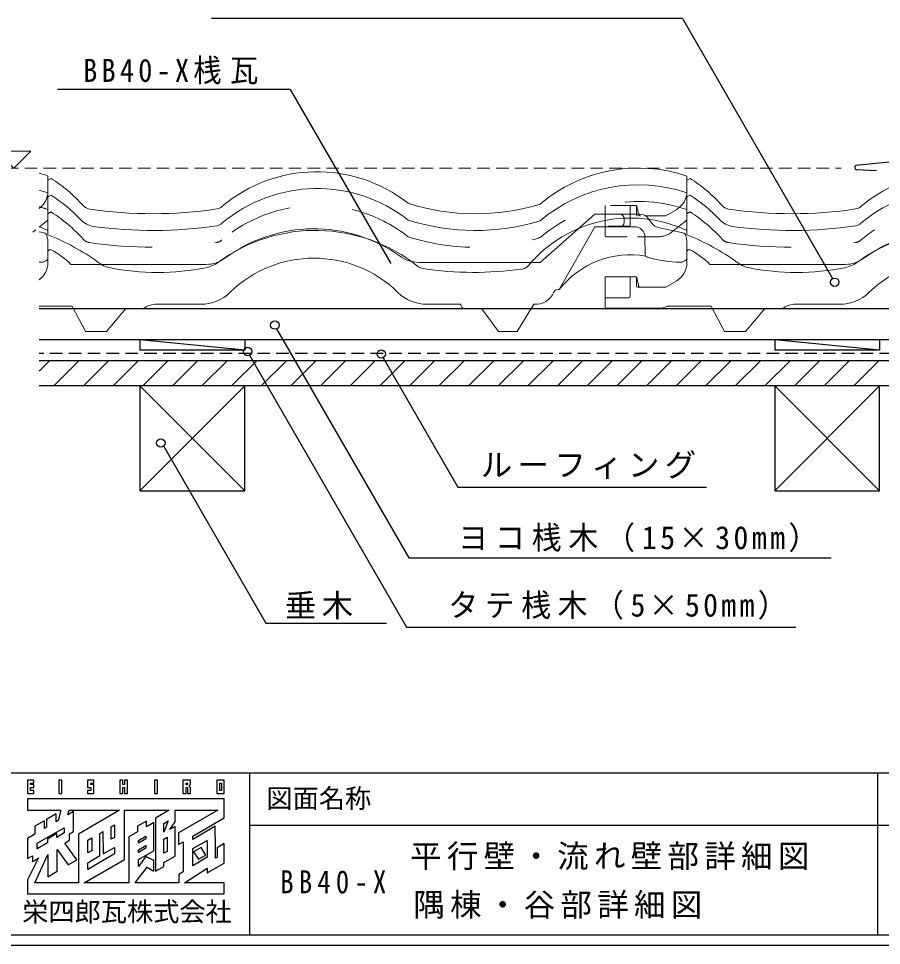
# Model space of a CAD drawing. Units: millimetres, scale not verified. Extents: x -2040 to -50, y -944 to 1841.
# Drawn here: x -815.4 to -403.5, y -943.7 to -501.3 of the extents above; entities that cross this region are included whole.
import ezdxf
from ezdxf.enums import TextEntityAlignment as Align

# ---------------------------------------------------------------- set-up
doc = ezdxf.new("R2010")
doc.units = ezdxf.units.MM
doc.header["$LTSCALE"] = 5
for name, pattern in [('DASHED1', [1.8, 1.2, -0.6]), ('DASHED2', [3, 2, -1]), ('DASHED_SPACED', [12, 6, -6])]:
    doc.linetypes.add(name, pattern=pattern)
for name, color, linetype in [('4-0', 7, 'Continuous'), ('4-1', 4, 'Continuous'), ('4-3', 6, 'Continuous'), ('4-4', 6, 'DASHED1'), ('4-5', 2, 'Continuous'), ('4-D', 2, 'Continuous')]:
    doc.layers.add(name, color=color, linetype=linetype)
doc.layers.add('4-7', color=6, linetype='Continuous', lineweight=18)
doc.styles.add('ＭＳ ゴシック', font='')
doc.styles.get('ＭＳ ゴシック').set_extended_font_data('MS Gothic')

msp = doc.modelspace()

# ---------------------------------------------------------------- linework, layer by layer
at = {"layer": '4-0'}
for p, q in [((-498.498, -501.316), (-723.253, -501.316)), ((-498.498, -501.316), (-426.829, -625.449)), ((-685.728, -535.125), (-796.87, -535.125)), ((-685.728, -535.125), (-637.704, -618.305)), ((-805.658, -669.611), (-800.721, -664.675)), ((-798.579, -676.675), (-786.579, -664.675)), ((-784.437, -676.675), (-772.437, -664.675)), ((-770.295, -676.675), (-758.295, -664.675)), ((-756.153, -676.675), (-744.152, -664.675)), ((-742.011, -676.675), (-730.011, -664.675)), ((-727.868, -676.675), (-715.868, -664.675)), ((-713.726, -676.675), (-701.726, -664.675)), ((-699.584, -676.675), (-687.584, -664.675)), ((-685.442, -676.675), (-673.442, -664.675)), ((-671.3, -676.675), (-659.3, -664.675)), ((-657.158, -676.675), (-645.157, -664.675)), ((-643.015, -676.675), (-631.015, -664.675)), ((-628.873, -676.675), (-616.873, -664.675)), ((-614.731, -676.675), (-602.731, -664.675)), ((-600.589, -676.675), (-588.589, -664.675)), ((-586.447, -676.675), (-574.447, -664.675)), ((-572.305, -676.675), (-560.305, -664.675)), ((-558.162, -676.675), (-546.162, -664.675)), ((-544.02, -676.675), (-532.02, -664.675)), ((-529.878, -676.675), (-517.878, -664.675)), ((-515.736, -676.675), (-503.736, -664.675)), ((-501.594, -676.675), (-489.594, -664.675)), ((-487.451, -676.675), (-475.451, -664.675)), ((-473.309, -676.675), (-461.309, -664.675)), ((-459.167, -676.675), (-447.167, -664.675)), ((-445.025, -676.675), (-433.025, -664.675)), ((-430.883, -676.675), (-418.882, -664.675)), ((-416.741, -676.675), (-404.74, -664.675)), ((-734.766, -867.059), (-735.493, -867.059)), ((-734.766, -866.265), (-734.766, -867.059)), ((-718.494, -866.265), (-718.494, -869.837)), ((-718.494, -869.837), (-719.288, -869.837)), ((-795.223, -879.164), (-796.542, -884.147)), ((-764.862, -902.711), (-764.862, -879.164)), ((-740.719, -884.653), (-740.719, -879.098)), ((-803.029, -884.236), (-807.725, -886.836)), ((-803.029, -887.938), (-803.029, -884.236)), ((-797.539, -884.69), (-797.539, -880.949)), ((-796.542, -884.147), (-797.539, -884.69)), ((-754.412, -884.369), (-758.579, -886.77)), ((-754.412, -887.072), (-754.412, -884.369)), ((-743.941, -884.233), (-746.077, -889.624)), ((-746.077, -885.499), (-743.941, -884.233)), ((-743.218, -888.402), (-740.719, -884.653)), ((-802.036, -887.3), (-803.029, -887.938)), ((-771.213, -892.994), (-771.213, -887.035)), ((-750.839, -885.05), (-754.412, -887.072)), ((-746.077, -889.624), (-746.077, -885.499)), ((-740.719, -886.903), (-743.218, -888.402)), ((-797.142, -890.303), (-801.64, -892.961)), ((-801.64, -892.961), (-801.64, -894.789)), ((-793.636, -890.012), (-797.142, -892.143)), ((-797.142, -892.143), (-797.142, -890.303)), ((-782.325, -899.546), (-782.325, -893.517)), ((-775.115, -889.35), (-774.983, -899.867)), ((-769.625, -892.129), (-771.213, -892.994)), ((-754.676, -892.856), (-758.116, -894.962)), ((-758.116, -894.962), (-758.116, -893.649)), ((-746.011, -899.739), (-746.011, -893.054)), ((-738.999, -889.945), (-738.999, -895.501)), ((-725.44, -893.601), (-725.44, -901.521)), ((-801.64, -894.789), (-806.468, -897.63)), ((-806.468, -897.63), (-806.468, -894.972)), ((-754.676, -897.287), (-758.116, -899.352)), ((-805.939, -901.852), (-811.098, -912.435)), ((-808.32, -903.506), (-805.939, -901.852)), ((-780.473, -898.478), (-782.325, -899.546)), ((-769.625, -900), (-782.325, -907.513)), ((-782.325, -904.233), (-776.703, -900.86)), ((-758.116, -899.352), (-758.116, -898.082)), ((-754.64, -901.207), (-758.116, -905.995)), ((-750.839, -903.174), (-754.64, -901.207)), ((-744.424, -898.903), (-746.011, -899.739)), ((-725.44, -901.521), (-732.249, -905.758)), ((-729.607, -902.58), (-726.101, -900.594)), ((-784.05, -913.824), (-764.862, -902.711)), ((-782.325, -907.513), (-782.325, -904.233)), ((-759.791, -913.824), (-754.081, -906.284)), ((-758.116, -905.995), (-758.116, -902.711)), ((-754.081, -906.284), (-750.906, -908.334)), ((-750.839, -908.334), (-750.839, -903.174)), ((-801.441, -910.979), (-796.944, -908.334)), ((-762.812, -913.824), (-784.05, -913.824)), ((-738.933, -913.824), (-759.791, -913.824)), ((-717.237, -913.824), (-736.237, -913.824)), ((-50.483, -943.719), (-2040.483, -943.719))]:
    msp.add_line(p, q, dxfattribs=at)
at = {"layer": '4-0', "color": 4}
for p, q in [((-2035.483, -861.359), (-55.483, -861.359)), ((-705.261, -861.359), (-705.261, -938.719)), ((-405.483, -861.359), (-405.483, -938.719)), ((-705.261, -886.368), (-55.483, -886.368))]:
    msp.add_line(p, q, dxfattribs=at)
at = {"layer": '4-0', "color": 2}
msp.add_line((-2035.483, -938.719), (-55.483, -938.719), dxfattribs=at)
at = {"layer": '4-0'}
for points in [[(-692.244, -649.432), (-629.161, -758.695), (-427.484, -758.695)], [(-705.227, -662.038), (-630.289, -791.834), (-444.332, -791.834)], [(-641.434, -663.23), (-605.81, -724.933), (-486.99, -724.933)], [(-746.176, -705.309), (-697.363, -789.856), (-639.783, -789.856)], [(-735.493, -867.059), (-735.493, -866.265), (-734.766, -866.265)], [(-719.288, -869.837), (-719.288, -866.265), (-718.494, -866.265)], [(-811.098, -873.805), (-811.098, -879.164), (-795.223, -879.164)], [(-732.187, -891.599), (-717.237, -882.801), (-717.237, -873.805), (-811.098, -873.805)], [(-789.138, -889.284), (-789.138, -879.741), (-791.88, -881.295), (-791.288, -879.164), (-767.31, -879.164)], [(-767.31, -879.164), (-786.757, -890.541), (-786.757, -913.824)], [(-764.862, -879.164), (-743.474, -879.164), (-749.979, -883)], [(-740.719, -879.098), (-720.357, -879.098), (-738.999, -889.945)], [(-797.539, -880.949), (-802.036, -883.529), (-802.036, -887.3)], [(-749.979, -883), (-749.979, -908.334), (-746.011, -906.019), (-746.011, -904.1), (-740.719, -901.124), (-740.719, -886.903)], [(-807.725, -886.836), (-807.725, -890.673), (-811.098, -892.658), (-811.098, -902.248)], [(-806.468, -894.972), (-793.636, -887.525), (-793.636, -890.012)], [(-771.213, -887.035), (-769.625, -886.068), (-769.625, -892.129)], [(-758.579, -886.77), (-758.579, -889.482), (-762.812, -891.863), (-762.812, -913.824)], [(-758.116, -902.711), (-750.839, -898.478), (-750.839, -885.05)], [(-721.537, -886.704), (-732.187, -893.201), (-732.187, -891.599)], [(-725.374, -909.062), (-717.237, -904.365), (-717.237, -895.105), (-720.611, -897.089), (-720.611, -901.587), (-720.809, -901.785), (-721.338, -902.05), (-721.471, -896.824), (-721.537, -886.704)], [(-793.371, -894.906), (-791.056, -893.517), (-791.056, -890.474), (-789.138, -889.284)], [(-782.325, -893.517), (-780.473, -892.377), (-780.473, -898.478)], [(-776.703, -900.86), (-776.703, -890.257), (-775.115, -889.35)], [(-758.116, -893.649), (-754.676, -891.559), (-754.676, -892.856)], [(-746.011, -893.054), (-744.424, -892.088), (-744.424, -898.903)], [(-732.249, -905.758), (-732.185, -897.467), (-725.44, -893.601)], [(-796.944, -908.334), (-796.944, -897.848), (-791.673, -905.288), (-787.642, -902.913), (-793.371, -894.906)], [(-774.983, -899.867), (-774.983, -899.933), (-769.691, -896.891), (-769.625, -896.957), (-769.625, -900)], [(-758.116, -898.082), (-754.676, -895.99), (-754.676, -897.287)], [(-738.999, -895.501), (-736.883, -894.272), (-736.883, -908.598)], [(-726.101, -900.594), (-728.202, -896.934), (-731.869, -899.053), (-729.607, -902.58)], [(-811.098, -902.248), (-808.717, -900.888), (-808.717, -903.704), (-808.32, -903.506)], [(-786.757, -913.824), (-807.598, -913.824), (-801.441, -900.346), (-801.441, -910.979)], [(-736.237, -913.824), (-725.374, -906.86), (-725.374, -909.062)], [(-736.883, -908.598), (-738.933, -909.855), (-738.933, -913.824)], [(-811.098, -912.435), (-811.098, -919.116), (-717.237, -919.116), (-717.237, -913.824)]]:
    msp.add_lwpolyline(points, dxfattribs=at)
for points in [[(-811.098, -864.81), (-811.098, -871.226), (-808.055, -871.226), (-808.055, -869.837), (-809.643, -869.837), (-809.643, -868.316), (-808.055, -868.316), (-808.055, -866.927), (-809.643, -866.927), (-809.643, -866.265), (-808.055, -866.265), (-808.055, -864.81)], [(-796.216, -864.81), (-796.216, -871.226), (-794.694, -871.226), (-794.694, -864.81)], [(-782.457, -864.81), (-782.457, -868.316), (-780.936, -868.316), (-780.936, -869.837), (-782.457, -869.837), (-782.457, -871.226), (-779.481, -871.226), (-779.481, -866.927), (-780.936, -866.927), (-780.936, -866.265), (-779.481, -866.265), (-779.481, -864.81)], [(-767.112, -864.81), (-767.112, -871.226), (-765.656, -871.226), (-765.656, -868.316), (-764.862, -868.316), (-764.862, -871.226), (-763.407, -871.226), (-763.407, -864.81), (-764.862, -864.81), (-764.862, -866.861), (-765.656, -866.861), (-765.656, -864.81)], [(-750.575, -864.81), (-750.575, -871.226), (-749.054, -871.226), (-749.054, -864.81)], [(-737.015, -864.81), (-737.015, -871.226), (-735.493, -871.226), (-735.493, -868.316), (-734.766, -868.316), (-734.766, -871.226), (-733.311, -871.226), (-733.311, -868.316), (-734.038, -867.588), (-733.311, -866.861), (-733.311, -864.81)], [(-720.743, -864.81), (-720.743, -871.226), (-717.237, -871.226), (-717.237, -864.81)]]:
    msp.add_lwpolyline(points, close=True, dxfattribs=at)
for centre in [(-425.829, -627.181), (-693.093, -647.621), (-706.076, -660.227), (-642.283, -661.419), (-747.514, -703.895)]:
    msp.add_circle(centre, 2, dxfattribs=at)
at = {"layer": '4-1'}
for p, q in [((-805.658, -639.675), (-384.423, -639.675)), ((-384.423, -654.675), (-805.658, -654.675)), ((-757.453, -654.675), (-757.453, -659.675)), ((-454.453, -654.675), (-454.453, -659.675)), ((-707.453, -659.675), (-757.453, -659.675)), ((-404.452, -659.675), (-454.453, -659.675)), ((-249.423, -664.675), (-805.658, -664.675)), ((-249.423, -676.675), (-805.658, -676.675)), ((-707.453, -676.675), (-757.453, -726.674)), ((-757.453, -676.675), (-707.453, -726.674)), ((-707.453, -726.674), (-707.453, -676.675)), ((-404.452, -676.675), (-454.453, -726.674)), ((-454.453, -676.675), (-404.452, -726.674)), ((-404.452, -726.674), (-404.452, -676.675))]:
    msp.add_line(p, q, dxfattribs=at)
for points in [[(-707.453, -654.675), (-707.453, -659.675), (-757.453, -654.675)], [(-404.452, -654.675), (-404.452, -659.675), (-454.453, -654.675)], [(-757.453, -676.675), (-757.453, -726.674), (-707.453, -726.674)], [(-454.453, -676.675), (-454.453, -726.674), (-404.452, -726.674)]]:
    msp.add_lwpolyline(points, dxfattribs=at)
at = {"layer": '4-3'}
for p, q in [((-386.245, -568.425), (-415.729, -571.494)), ((-405.94, -573.999), (-415.516, -573.582))]:
    msp.add_line(p, q, dxfattribs=at)
msp.add_arc((-415.136, -572.488), 1.158, 120.82059, 250.8298, dxfattribs=at)
at = {"layer": '4-4'}
msp.add_line((-254.423, -661.226), (-805.658, -661.226), dxfattribs=at)
at = {"layer": '4-7', "color": 7}
msp.add_line((-817.614, -572.675), (-809.614, -564.675), dxfattribs=at)
at = {"layer": '4-7', "color": 7, "linetype": 'DASHED1'}
msp.add_line((-821.47, -572.675), (-422.722, -572.675), dxfattribs=at)
at = {"layer": '4-7', "color": 3}
for p, q in [((-801.417, -576.479), (-801.417, -602.479)), ((-801.417, -577.608), (-801.417, -602.479)), ((-801.417, -578.479), (-799.917, -577.608)), ((-801.417, -578.479), (-801.417, -602.479)), ((-801.417, -578.479), (-801.417, -604.479)), ((-496.417, -576.479), (-496.417, -602.479)), ((-496.417, -577.608), (-496.417, -602.479)), ((-496.417, -578.479), (-494.917, -577.608)), ((-496.417, -578.479), (-496.417, -604.479)), ((-496.417, -578.479), (-496.417, -602.479)), ((-801.417, -586.479), (-799.917, -585.686)), ((-496.417, -586.479), (-494.917, -585.686)), ((-805.658, -600.871), (-801.417, -597.479)), ((-808.678, -603.287), (-807.244, -602.14))]:
    msp.add_line(p, q, dxfattribs=at)
at = {"layer": '4-7', "color": 3, "linetype": 'DASHED2'}
for p, q in [((-522.917, -590.479), (-535.417, -590.479)), ((-535.417, -590.479), (-535.417, -600.979)), ((-523.417, -590.979), (-523.417, -599.979)), ((-520.827, -590.479), (-522.917, -590.479)), ((-520.417, -594.979), (-520.417, -590.692)), ((-520.337, -590.881), (-519.578, -594.675)), ((-506.417, -595.479), (-501.272, -592.392)), ((-506.417, -595.479), (-519.917, -595.479)), ((-535.417, -600.979), (-535.417, -604.979)), ((-523.917, -600.479), (-534.917, -600.479)), ((-503.678, -603.287), (-496.417, -597.479)), ((-534.917, -605.479), (-509.925, -605.479))]:
    msp.add_line(p, q, dxfattribs=at)
at = {"layer": '4-7', "color": 4, "linetype": 'DASHED_SPACED'}
for p, q in [((-801.417, -594.479), (-799.917, -593.608)), ((-801.417, -594.479), (-801.417, -594.479)), ((-496.417, -594.479), (-494.917, -593.608)), ((-496.417, -594.479), (-496.417, -594.479))]:
    msp.add_line(p, q, dxfattribs=at)
at = {"layer": '4-7'}
for p, q in [((-540.417, -594.675), (-566.417, -617.675)), ((-518.923, -594.675), (-540.417, -594.675)), ((-526.417, -596.675), (-526.417, -598.675)), ((-513.052, -599.179), (-514.917, -596.682)), ((-557.417, -630.675), (-540.417, -600.675)), ((-521.407, -600.675), (-540.417, -600.675)), ((-498.415, -603.619), (-510.111, -601.072)), ((-803.415, -603.619), (-805.658, -603.131)), ((-516.39, -613.457), (-516.407, -605.664)), ((-801.417, -615.749), (-801.417, -607.398)), ((-496.417, -615.749), (-496.417, -607.398)), ((-801.417, -615.749), (-801.417, -612.675)), ((-801.403, -617.883), (-801.403, -612.675)), ((-800.403, -611.675), (-799.909, -611.675)), ((-496.417, -615.749), (-496.417, -612.675)), ((-496.403, -617.883), (-496.403, -612.675)), ((-495.403, -611.675), (-494.909, -611.675)), ((-801.805, -616.54), (-801.783, -616.523)), ((-801.805, -616.54), (-801.783, -616.523)), ((-725.842, -618.675), (-790.399, -618.675)), ((-595.417, -617.675), (-624.367, -617.675)), ((-569.417, -617.675), (-595.417, -617.675)), ((-566.417, -617.675), (-569.417, -617.675)), ((-496.805, -616.54), (-496.783, -616.523)), ((-496.805, -616.54), (-496.783, -616.523)), ((-420.842, -618.675), (-485.399, -618.675)), ((-535.417, -624.545), (-535.417, -635.045)), ((-522.917, -624.545), (-535.417, -624.545)), ((-523.417, -625.045), (-523.417, -634.045)), ((-520.827, -624.545), (-522.917, -624.545)), ((-520.417, -629.045), (-520.417, -624.759)), ((-520.337, -624.947), (-519.578, -628.741)), ((-506.417, -629.545), (-501.272, -626.458)), ((-557.417, -630.675), (-558.008, -630.675)), ((-506.417, -629.545), (-519.917, -629.545)), ((-535.417, -635.045), (-535.417, -639.045)), ((-523.917, -634.545), (-534.917, -634.545)), ((-805.658, -638.675), (-789.817, -638.675)), ((-789.817, -638.675), (-783.417, -650.675)), ((-756.284, -639.675), (-763.259, -639.66)), ((-749.647, -637.675), (-728.421, -637.675)), ((-604.38, -637.692), (-620.396, -637.692)), ((-604.38, -637.692), (-604.38, -637.675)), ((-602.376, -639.692), (-595.401, -639.677)), ((-586.38, -650.675), (-593.779, -640.5)), ((-534.917, -639.545), (-509.925, -639.545)), ((-505.845, -638.675), (-484.817, -638.675)), ((-484.817, -638.675), (-478.417, -650.675)), ((-459.881, -640.483), (-468.417, -650.675)), ((-451.284, -639.675), (-458.259, -639.66)), ((-444.647, -637.675), (-423.421, -637.675)), ((-468.417, -650.675), (-478.417, -650.675))]:
    msp.add_line(p, q, dxfattribs=at)
at = {"layer": '4-7', "color": 7}
msp.add_lwpolyline([(-817.614, -572.675), (-825.614, -564.675), (-809.614, -564.675)], dxfattribs=at)
at = {"layer": '4-7'}
for points in [[(-764.881, -640.483), (-773.417, -650.675), (-783.417, -650.675)], [(-569.417, -637.675), (-577.417, -650.675), (-586.38, -650.675)]]:
    msp.add_lwpolyline(points, dxfattribs=at)
at = {"layer": '4-7', "color": 3}
for centre, radius, start, end in [((-672.923, -644.996), 70.534, 51.91632, 130.11711), ((-519.608, -644.965), 72.307, 71.29337, 130.34412), ((-367.923, -644.996), 70.534, 74.79592, 130.11711), ((-824.608, -644.965), 72.307, 71.29337, 74.80682), ((-838.287, -638.395), 71.884, 41.65616, 57.73901), ((-533.287, -638.395), 71.884, 41.65616, 57.73901), ((-824.608, -652.965), 72.307, 71.29337, 74.80682), ((-811.417, -583.817), 10, 305.16493, 0), ((-672.923, -652.996), 70.534, 51.91632, 130.11711), ((-519.608, -652.965), 72.307, 71.29337, 130.34412), ((-367.923, -652.996), 70.534, 74.7572, 130.11711), ((-836.731, -644.929), 69.749, 42.93889, 58.14281), ((-531.731, -644.929), 69.749, 42.93889, 58.14281), ((-780.844, -587.293), 5, 221.65617, 261.50604), ((-751.417, -390.254), 204.224, 261.50604, 278.60956), ((-721.593, -587.234), 5, 278.60956, 310.11711), ((-597.314, -488.92), 105.559, 252.29462, 287.01973), ((-475.844, -587.293), 5, 221.65617, 261.50604), ((-446.417, -390.254), 204.224, 261.50604, 278.60956), ((-416.593, -587.234), 5, 278.60956, 310.11711), ((-523.332, -660.227), 63.712, 65.01073, 139.8087), ((-828.332, -660.227), 63.712, 65.01073, 69.15209), ((-778.348, -590.602), 10, 222.93889, 262.02968), ((-751.417, -398.254), 204.224, 262.02968, 278.60956), ((-721.593, -595.234), 5, 278.60956, 310.11711), ((-597.314, -496.92), 105.559, 252.29462, 287.01973), ((-473.348, -590.602), 10, 222.93889, 262.02968), ((-446.417, -398.254), 204.224, 262.02968, 278.60956), ((-416.593, -595.234), 5, 278.60956, 310.11711), ((-844.13, -710.74), 114.525, 54.33424, 68.10176), ((-673.705, -680.621), 78.2, 51.25531, 126.31728), ((-539.13, -710.74), 114.525, 54.33424, 68.10176), ((-368.705, -680.621), 78.2, 65.10259, 126.31728), ((-769.728, -608.433), 12, 230.52765, 258.6199), ((-728.903, -605.525), 15, 281.28661, 306.31728), ((-575.896, -615.974), 5, 277.81996, 321.14906), ((-464.728, -608.433), 12, 230.52765, 258.6199), ((-423.903, -605.525), 15, 281.28661, 306.31728), ((-748.937, -505.141), 117.364, 258.6199, 281.28661), ((-621.631, -615.732), 5, 231.20782, 261.57487), ((-597.917, -455.628), 166.851, 261.57487, 277.81996), ((-443.937, -505.141), 117.364, 258.6199, 281.28661)]:
    msp.add_arc(centre, radius, start, end, dxfattribs=at)
at = {"layer": '4-7', "color": 3, "linetype": 'DASHED2'}
for centre, radius, start, end in [((-506.417, -583.817), 10, 300.96375, 0), ((-522.917, -590.979), 0.5, 90, 180), ((-520.827, -590.979), 0.5, 11.30992, 90), ((-519.917, -594.979), 0.5, 180, 270), ((-518.597, -594.479), 1, 191.30992, 270), ((-534.917, -600.979), 0.5, 90, 180), ((-523.917, -599.979), 0.5, 270, 0), ((-534.917, -604.979), 0.5, 180, 270), ((-534.917, -604.979), 0.5, 180, 270), ((-509.925, -595.479), 10, 270, 308.65981)]:
    msp.add_arc(centre, radius, start, end, dxfattribs=at)
at = {"layer": '4-7', "color": 4, "linetype": 'DASHED_SPACED'}
for centre, radius, start, end in [((-824.608, -660.965), 72.307, 71.29337, 74.80682), ((-672.923, -660.996), 70.534, 51.91632, 130.11711), ((-519.608, -660.965), 72.307, 71.29337, 129.55734), ((-367.923, -660.996), 70.534, 74.7572, 130.11711), ((-838.287, -654.395), 71.884, 41.65616, 57.73901), ((-533.287, -654.395), 71.884, 41.65616, 57.73901), ((-597.314, -504.92), 105.559, 252.29462, 286.44879), ((-568.84, -601.363), 5, 286.44879, 309.55734), ((-568.84, -601.363), 5, 286.44879, 309.55734), ((-780.844, -603.293), 5, 221.65617, 261.50604), ((-751.417, -406.254), 204.224, 261.50604, 278.60956), ((-721.593, -603.234), 5, 278.60956, 310.11711), ((-475.844, -603.293), 5, 221.65617, 261.50604), ((-446.417, -406.254), 204.224, 261.50604, 278.60956), ((-416.593, -603.234), 5, 278.60956, 310.11711)]:
    msp.add_arc(centre, radius, start, end, dxfattribs=at)
at = {"layer": '4-7'}
for centre, radius, start, end in [((-528.417, -596.675), 2, 0, 90), ((-518.923, -599.675), 5, 36.76106, 90), ((-528.417, -598.675), 2, 270, 0), ((-521.407, -605.675), 5, 0.12119, 90), ((-509.047, -596.186), 5, 216.76106, 257.71324), ((-803.841, -605.573), 2, 14.50751, 77.71324), ((-826.553, -611.45), 25.46, 9.15944, 14.50752), ((-674.417, -672.956), 71.281, 54.54395, 126.58524), ((-498.841, -605.573), 2, 14.50751, 77.71324), ((-521.553, -611.45), 25.46, 9.15944, 14.50752), ((-369.417, -672.956), 71.281, 61.84577, 126.58524), ((-800.403, -612.675), 1, 90.00188, 180), ((-818.747, -647.227), 40.235, 45.2061, 62.08261), ((-624.367, -602.675), 15, 234.54396, 270), ((-523.249, -657.502), 43.441, 80.35889, 141.86256), ((-514.39, -613.453), 2, 180.12119, 255.14676), ((-495.403, -612.675), 1, 90.00188, 180), ((-513.747, -647.227), 40.235, 45.2061, 62.08261), ((-802.302, -549.021), 68.66, 267.19875, 268.20853), ((-811.417, -617.883), 10, 305.16495, 0), ((-804.976, -612.675), 5, 276.05055, 309.3609), ((-802.417, -615.749), 1, 309.3609, 0), ((-802.417, -615.749), 1, 309.3609, 0), ((-725.842, -603.675), 15, 270, 306.58524), ((-674.417, -672.956), 57.281, 45.65158, 134.33006), ((-497.302, -549.021), 68.66, 255.14676, 268.20851), ((-506.417, -617.883), 10, 300.96375, 0), ((-499.976, -612.675), 5, 276.05055, 309.3609), ((-497.417, -615.749), 1, 309.3609, 0), ((-497.417, -615.749), 1, 309.3609, 0), ((-420.842, -603.675), 15, 270, 306.58524), ((-369.417, -672.956), 57.281, 54.04361, 134.33006), ((-522.917, -625.045), 0.5, 90, 180), ((-520.827, -625.045), 0.5, 11.30992, 90), ((-728.421, -617.675), 20, 270, 314.33006), ((-620.396, -617.692), 20, 225.65158, 270), ((-568.561, -628.183), 9.469, 264.81396, 337.0004), ((-558.008, -632.675), 2, 90, 156.68814), ((-519.917, -629.045), 0.5, 180, 270), ((-518.597, -628.545), 1, 191.30992, 270), ((-423.421, -617.675), 20, 270, 314.33006), ((-534.917, -635.045), 0.5, 90, 180), ((-523.917, -634.045), 0.5, 270, 0), ((-763.263, -641.66), 2, 89.87613, 143.97263), ((-756.28, -637.675), 2, 269.87613, 303.5573), ((-749.647, -647.675), 10, 90, 123.5573), ((-602.38, -637.692), 2, 180, 270.12386), ((-595.397, -641.677), 2, 36.02736, 90.12386), ((-534.917, -639.045), 0.5, 180, 270), ((-509.925, -629.545), 10, 270, 294.0818), ((-458.263, -641.66), 2, 89.87613, 143.97263), ((-451.28, -637.675), 2, 269.87613, 303.5573), ((-444.647, -647.675), 10, 90, 123.5573)]:
    msp.add_arc(centre, radius, start, end, dxfattribs=at)

# ---------------------------------------------------------------- texts
at = {"layer": '4-0', "color": 2, "style": 'ＭＳ ゴシック'}
for s, p in [('図面名称', (-697.064, -880.85)), ('栄四郎瓦株式会社', (-813.649, -934.965))]:
    msp.add_text(s, height=9.164, dxfattribs=at).set_placement(p, align=Align.BOTTOM_LEFT)
at = {"layer": '4-4', "color": 2, "insert": (-690.482, -919.018), "char_height": 11, "attachment_point": 7, "style": 'ＭＳ ゴシック'}
msp.add_mtext('\\T1.39;\\W0.85;BB40-X', dxfattribs=at)
at = {"layer": '4-5', "char_height": 11, "attachment_point": 7, "style": 'ＭＳ ゴシック'}
for s, insert in [('\\T1.3;\\W0.9;BB40-X桟瓦', (-784.559, -532.75)), ('\\T1.17;ルーフィング', (-594.76, -721.022)), ('\\T1.23;\\W0.95;ヨコ桟木（15×30mm）', (-605.538, -756.005)), ('\\T1.22;\\W0.95;タテ桟木（5×50mm）', (-610.281, -788.19)), ('\\T1.17;垂木', (-688.291, -788.124))]:
    msp.add_mtext(s, dxfattribs=dict(at, insert=insert))
at = {"layer": '4-D', "char_height": 11, "attachment_point": 7, "style": 'ＭＳ ゴシック'}
for s, insert in [('\\T1.17;平行壁・流れ壁部詳細図', (-628.537, -907.799)), ('\\T1.17;隅棟・谷部詳細図', (-626.967, -930.983))]:
    msp.add_mtext(s, dxfattribs=dict(at, insert=insert))

doc.saveas('drawing.dxf')
